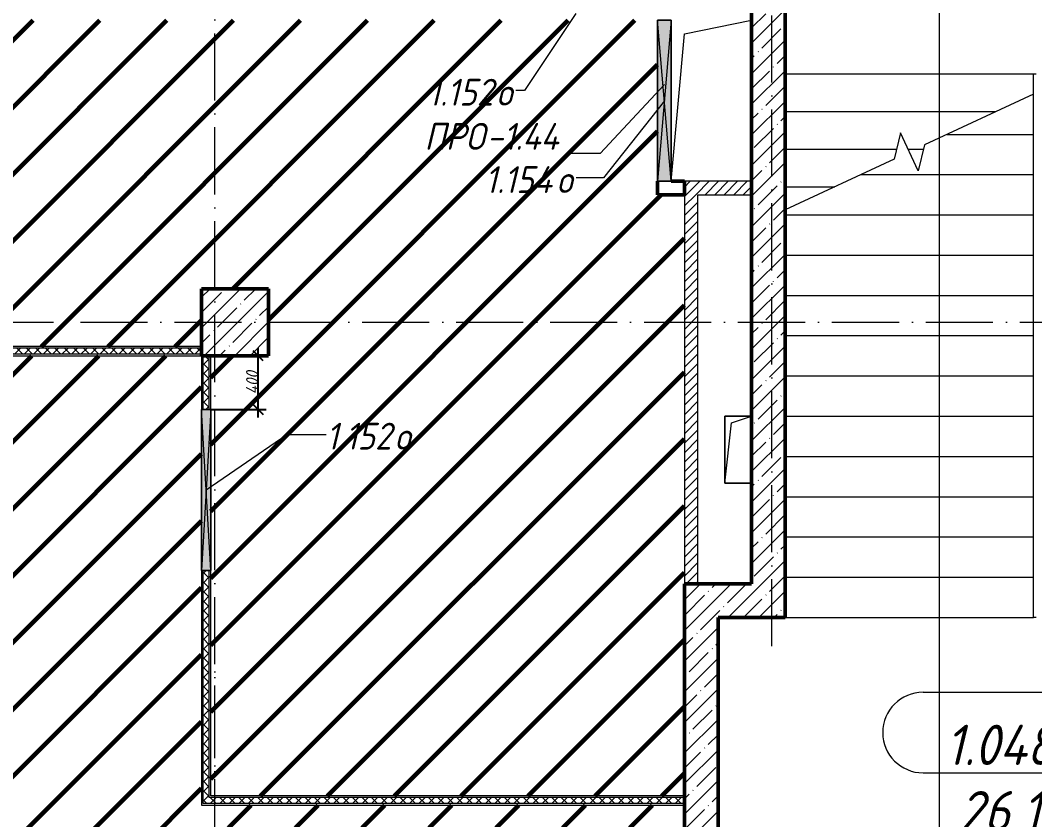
# Model space of a CAD drawing. Header units: millimetres. Extents: x -606178 to 312196, y -19338 to 632709.
# Drawn here: x -333931 to -326371, y 500018 to 505975 of the extents above; entities that cross this region are included whole.
import ezdxf

# ---------------------------------------------------------------- set-up
doc = ezdxf.new("R2010")
doc.units = ezdxf.units.MM
doc.linetypes.add('50_200_ШТРИХ_1Т_ш5_п1_п1_', pattern=[700, 500, -100, 0, -100])
for name, color, linetype, lineweight in [('6.4.3) Окр пт с инж. ПТ2.3', 150, 'Continuous', 60), ('A-____-____-DIMS', 7, 'Continuous', 9), ('A-DETL-GENF-OTLN', 7, 'Continuous', 9), ('A-FLOR-____-OTLN', 7, 'Continuous', 9), ('A-GENM-____-IDEN', 7, 'Continuous', 9), ('A-GENM-____-OTLN', 7, 'Continuous', 9), ('A-GLAZ-____-IDEN', 7, 'Continuous', 9), ('A-GLAZ-____-OTLN', 7, 'Continuous', 9), ('A-WALL-____-MCUT-1', 7, 'Continuous', 9), ('A-WALL-____-MCUT-2', 7, 'Continuous', 50), ('A-WALL-____-PATT-1', 7, 'Continuous', 9), ('A-WALL-FNSH-MCUT-1', 7, 'Continuous', 9), ('S-COLS-____-MCUT', 7, 'Continuous', 50), ('S-COLS-____-OTLN', 7, 'Continuous', 9), ('S-GRID-____-OTLN-1', 7, '50_200_ШТРИХ_1Т_ш5_п1_п1_', 9), ('S-STRS-____-MBND', 7, 'Continuous', 9), ('S-STRS-____-OTLN-1', 7, 'Continuous', 9)]:
    doc.layers.add(name, color=color, linetype=linetype, lineweight=lineweight)
for name, color, linetype, lineweight, true_color in [('A-AREA-IDEN-1', 7, 'Continuous', 9, 0x000000), ('A-WALL-____-PATT-3', 9, 'Continuous', 9, 0x808080), ('G-____-____-SYMB-1', 9, 'Continuous', 9, 0x808080)]:
    doc.layers.add(name, color=color, linetype=linetype, lineweight=lineweight, true_color=true_color)
doc.styles.add('ISOCPEUR_I', font='isocpeui.ttf', dxfattribs={"width": 0.9, "height": 2.5})
doc.styles.add('ISOCPEUR_I_11', font='isocpeui.ttf', dxfattribs={"width": 0.9, "height": 200})
doc.styles.add('ISOCPEUR_I_7', font='isocpeui.ttf', dxfattribs={"width": 0.9, "height": 90})
doc.dimstyles.new('ISO-1_8_0_9К_СРЕДНИЙ_Кладочные_2', dxfattribs={"dimscale": 304.8, "dimtxt": 89.638306, "dimasz": 0.246063, "dimexe": 0.19685, "dimexo": 0, "dimgap": 0, "dimtad": 1, "dimdec": 3, "dimrnd": 0.001, "dimdsep": 46, "dimtxsty": 'ISOCPEUR_I_7', "dimblk1": 'OBLIQUE', "dimblk2": 'OBLIQUE', "dimsah": 1, "dimcen": 0.09, "dimdle": 0.19685, "dimazin": 0, "dimtfac": 1, "dimtdec": 4, "dimtix": 1, "dimtmove": 1, "dimatfit": 3, "dimfxl": 1, "dimtvp": 1, "dimtolj": 1, "dimtzin": 0, "dimarcsym": 2})
pattern_1 = [(45, (-425830.77, 451794.26), (-35.35534, 35.35534), [])]
pattern_2 = [(45, (-425830.77, 451794.26), (-114.04925, 114.04925), []), (45, (-425716.72, 451794.26), (-114.04925, 114.04925), [201.612, -40.322, 3.353, -36.97])]
pattern_3 = [(45, (-425830.77, 451794.26), (-35.35534, 35.35534), []), (135, (-425830.77, 451794.26), (-35.35534, -35.35534), [])]

# ---------------------------------------------------------------- blocks, each defined once
blk = doc.blocks.new('BSC_Колонна _Прямоугольная - 500х500-V170-АР1_План отверстий 1 этажа в осях 1-64_Ю-ЯЯ')
at = {"layer": 'S-COLS-____-OTLN'}
h = blk.add_hatch(dxfattribs=at)
h.set_pattern_fill('FP_182', color=256, style=0, pattern_type=2)
h.set_pattern_definition([(45, (-93500, -51931.04), (-114.04925, 114.04925), []), (45, (-93385.95, -51931.04), (-114.04925, 114.04925), [201.613, -40.323, 3.353, -36.97])])
h.paths.add_polyline_path([(-250, -250), (250, -250), (250, 250), (-250, 250)], flags=0)
at = {"layer": 'S-COLS-____-MCUT'}
for p, q in [((250, 250), (-250, 250)), ((-250, 250), (-250, -250)), ((250, -250), (250, 250)), ((-250, -250), (250, -250))]:
    blk.add_line(p, q, dxfattribs=at)
blk = doc.blocks.new('AR_Отверстие прямоугольное _в плите_ - AR_Отверстие прямоугольное _в плите_-30229458-АР1_План отверстий 1 этажа в осях 1-64_Ю-ЯЯ')
at = {"layer": 'A-GENM-____-OTLN'}
for p, q in [((100, 250), (-100, 250)), ((-100, 250), (-100, -250)), ((-50, 200), (100, 250)), ((-100, -250), (-50, 200)), ((-100, -250), (100, -250))]:
    blk.add_line(p, q, dxfattribs=at)
blk = doc.blocks.new('AR_Отверстие прямоугольное _в плите_ - AR_Отверстие прямоугольное _в плите_-30552720-АР1_План отверстий 1 этажа в осях 1-64_Ю-ЯЯ')
at = {"layer": 'A-GENM-____-OTLN'}
for p, q in [((-200, 500), (300, 600)), ((-300, -600), (-200, 500))]:
    blk.add_line(p, q, dxfattribs=at)
blk = doc.blocks.new('AR_Отверстие прямоугольное _в стене__БезПР - AR_Отверстие прямоугольное _в стене__БезПР-36427886-АР1_План отверстий 1 этажа в осях 1-64_Ю-ЯЯ')
at = {"layer": 'A-GLAZ-____-OTLN'}
blk.add_hatch(color=256, dxfattribs=at).paths.add_polyline_path([(600, 35), (-600, 35), (-600, -35), (600, -35)], flags=0)
at = {"layer": 'A-DETL-GENF-OTLN'}
for p, q in [((-600, -35), (-600, 35)), ((-600, 35), (600, 35)), ((600, 35), (-600, -35)), ((-600, 35), (600, -35)), ((600, 35), (-600, 35)), ((-600, 35), (-600, -35)), ((600, 35), (600, -35)), ((600, -35), (600, 35)), ((600, -35), (-600, -35)), ((-600, -35), (600, -35))]:
    blk.add_line(p, q, dxfattribs=at)
at = {"layer": 'A-GLAZ-____-OTLN'}
blk.add_line((600, 35), (-600, 35), dxfattribs=at)
blk = doc.blocks.new('AR_Отверстие прямоугольное _в стене_ - AR_Отверстие прямоугольное _в стене__ОВ-36788001-АР1_План отверстий 1 этажа в осях 1-64_Ю-ЯЯ')
at = {"layer": 'A-GLAZ-____-OTLN'}
blk.add_hatch(color=256, dxfattribs=at).paths.add_polyline_path([(600, 50), (-600, 50), (-600, -50), (600, -50)], flags=0)
at = {"layer": 'A-DETL-GENF-OTLN'}
for p, q in [((-600, -50), (-600, 50)), ((-600, 50), (600, 50)), ((600, 50), (-600, -50)), ((-600, 50), (600, -50)), ((600, 50), (-600, 50)), ((-600, 50), (-600, -50)), ((600, 50), (600, -50)), ((600, -50), (600, 50)), ((600, -50), (-600, -50)), ((-600, -50), (600, -50))]:
    blk.add_line(p, q, dxfattribs=at)
blk = doc.blocks.new('BSC_Колонна _Прямоугольная1 - 200х100 _металл_-V255-АР1_План отверстий 1 этажа в осях 1-64_Ю-ЯЯ')
at = {"layer": 'S-COLS-____-MCUT'}
for p, q in [((-100, 50), (-100, -50)), ((100, 50), (0, 50)), ((100, -50), (100, 50)), ((-100, -50), (100, -50))]:
    blk.add_line(p, q, dxfattribs=at)
blk = doc.blocks.new('_Oblique')
at = {"color": 0, "linetype": 'ByBlock', "lineweight": -2}
blk.add_line((-0.5, -0.5), (0.5, 0.5), dxfattribs=at)
blk = doc.blocks.new('*D4562')
at = {"layer": 'A-____-____-DIMS', "color": 0, "lineweight": -2, "transparency": 16777216}
for p, q in [((-332158.2, 503015.3), (-332158.2, 503535.3)), ((-332264.2, 503475.3), (-332098.2, 503475.3)), ((-332510.8, 503075.3), (-332098.2, 503075.3))]:
    blk.add_line(p, q, dxfattribs=at)
at = {"layer": 'Defpoints', "color": 0, "transparency": 16777216}
for p in [(-332264.2, 503475.3), (-332158.2, 503475.3), (-332510.8, 503075.3)]:
    blk.add_point(p, dxfattribs=at)
at = {"layer": 'A-____-____-DIMS', "color": 0, "lineweight": -2, "transparency": 16777216, "xscale": 75, "yscale": 75, "zscale": 75}
for p, rotation in [((-332158.2, 503475.3), 90), ((-332158.2, 503075.3), 270)]:
    blk.add_blockref('_Oblique', p, dxfattribs=dict(at, rotation=rotation))
at = {"layer": 'A-____-____-DIMS', "color": 0, "transparency": 16777216, "insert": (-332203.2, 503275.3), "char_height": 90, "width": 426.127, "attachment_point": 5, "rotation": 90, "style": 'ISOCPEUR_I_7'}
blk.add_mtext('\\A1;400', dxfattribs=at)
blk = doc.blocks.new('AAR_СКБ_Марка_помещения_1_5 ммп - Номер _ Площадь-27962135-АИ_План этажа_Стены_1')
at = {"layer": 'A-AREA-IDEN-1'}
for p, q in [((-2.987, 3), (3.013, 3)), ((-2.987, 0), (3.013, 0))]:
    blk.add_line(p, q, dxfattribs=at)
for centre, start, end in [((-2.987, 1.5), 90, 270), ((3.013, 1.5), 270, 90)]:
    blk.add_arc(centre, 1.5, start, end, dxfattribs=at)

msp = doc.modelspace()

# ---------------------------------------------------------------- hatches: boundary and pattern name
at = {"layer": '6.4.3) Окр пт с инж. ПТ2.3'}
h = msp.add_hatch(dxfattribs=at)
h.set_pattern_fill('ANSI31', color=256, scale=111)
h.paths.add_polyline_path([(-332580.7712, 501875.3011), (-332580.7712, 503075.3011), (-332580.7712, 503475.3011), (-336580.7712, 503475.3011), (-337080.7712, 503475.3011), (-338565.7712, 503475.3011), (-338935.7712, 503475.3011), (-339385.7712, 503475.3011), (-339615.7712, 503475.3011), (-339665.7712, 503475.3011), (-340765.7712, 503475.3011), (-340815.7712, 503475.3011), (-341015.7712, 503475.3011), (-341065.7712, 503475.3011), (-342430.7712, 503475.3011), (-342830.7712, 503475.3011), (-342830.7712, 503175.3011), (-344150.7712, 503175.3011), (-344150.7712, 504475.3011), (-343900.7712, 504475.3011), (-343500.7712, 504475.3011), (-343030.7712, 504475.3011), (-343030.7712, 505525.3011), (-343030.7712, 505925.3011), (-343030.7712, 507225.3011), (-344480.7712, 507225.3011), (-344830.7712, 507225.3011), (-344830.7712, 507975.3011), (-344830.7712, 508275.3011), (-344830.7712, 509975.3011), (-344480.7712, 509975.3011), (-343430.7712, 509975.3011), (-343430.7712, 510075.3011), (-343430.7712, 510275.3011), (-343430.7712, 510975.3011), (-343430.7712, 511175.3011), (-343430.7712, 511890.3011), (-344130.7712, 511890.3011), (-344530.7712, 511890.3011), (-345530.7712, 511890.3011), (-345580.7712, 511890.3011), (-346480.7712, 511890.3011), (-346880.7712, 511890.3011), (-347630.7712, 511890.3011), (-347630.7712, 511675.3011), (-347630.7712, 511175.3011), (-348130.7712, 511175.3011), (-348130.7712, 507475.3011), (-347830.7712, 507475.3011), (-347830.7712, 506975.3011), (-348130.7712, 506975.3011), (-348130.7712, 504475.3011), (-347230.7712, 504475.3011), (-347230.7712, 502675.3011), (-348130.7712, 502675.3011), (-348130.7712, 499550.3011), (-347230.7712, 499550.3011), (-347230.7712, 499295.4397), (-338230.7712, 499295.4397), (-338080.7712, 499595.4397), (-337780.7712, 498995.4397), (-337630.7712, 499295.4397), (-328980.7712, 499295.4397), (-328980.7712, 500125.3011), (-332580.7712, 500125.3011)])
h.paths.add_polyline_path([(-343570.7712, 506185.3011), (-343770.7712, 506185.3011), (-343770.7712, 506385.3011), (-343570.7712, 506385.3011)], flags=16)
h.paths.add_polyline_path([(-343530.7712, 510975.3011), (-343730.7712, 510975.3011), (-343730.7712, 511175.3011), (-343530.7712, 511175.3011)], flags=16)
h = msp.add_hatch(dxfattribs=at)
h.set_pattern_fill('ANSI31', color=256, scale=111)
h.paths.add_polyline_path([(-328980.7712, 504675.3011), (-329180.7712, 504675.3011), (-329180.7712, 504775.3011), (-329180.7712, 505974.4678), (-329190.7712, 505975.3011), (-330390.7712, 505975.3011), (-330610.7712, 505975.3011), (-330660.7712, 505975.3011), (-334930.7712, 505975.3011), (-334980.7712, 505975.3011), (-337215.7712, 505975.3011), (-337265.7712, 505975.3011), (-338365.7712, 505975.3011), (-338415.7712, 505975.3011), (-338565.7712, 505975.3011), (-338565.7712, 503545.3011), (-337080.7712, 503545.3011), (-337080.7712, 503975.3011), (-336580.7712, 503975.3011), (-336580.7712, 503545.3011), (-332580.7712, 503545.3011), (-332580.7712, 503975.3011), (-332080.7712, 503975.3011), (-332080.7712, 503475.3011), (-332510.7712, 503475.3011), (-332510.7712, 503075.3011), (-332510.7712, 501875.3011), (-332510.7712, 500195.3011), (-328980.7712, 500195.3011), (-328980.7712, 501775.3011)])
h.paths.add_polyline_path([(-336800.7712, 505805.3011), (-337100.7712, 505805.3011), (-337100.7712, 505955.3011), (-336800.7712, 505955.3011)], flags=16)
at = {"layer": 'A-WALL-____-PATT-1'}
h = msp.add_hatch(dxfattribs=at)
h.set_pattern_fill('FP_13', color=256, style=0, pattern_type=2)
h.set_pattern_definition(pattern_2)
h.paths.add_polyline_path([(-328230.7712, 501775.3011), (-328230.7712, 506075.3011), (-328480.7712, 506075.3011), (-328480.7712, 501775.3011)], flags=0)
h = msp.add_hatch(dxfattribs=at)
h.set_pattern_fill('FP_5', color=256, style=0, pattern_type=2)
h.set_pattern_definition(pattern_1)
h.paths.add_polyline_path([(-328480.7712, 504675.3011), (-328480.7712, 504775.3011), (-328980.7712, 504775.3011), (-328980.7712, 504675.3011), (-328633.6432, 504675.3011)], flags=0)
h = msp.add_hatch(dxfattribs=at)
h.set_pattern_fill('FP_5', color=256, style=0, pattern_type=2)
h.set_pattern_definition(pattern_1)
h.paths.add_polyline_path([(-328880.7712, 501775.3011), (-328880.7712, 504675.3011), (-328980.7712, 504675.3011), (-328980.7712, 501775.3011)], flags=0)
h = msp.add_hatch(dxfattribs=at)
h.set_pattern_fill('FP_13', color=256, style=0, pattern_type=2)
h.set_pattern_definition(pattern_2)
h.paths.add_polyline_path([(-328730.7712, 501525.3011), (-328230.7712, 501525.3011), (-328230.7712, 501775.3011), (-328980.7712, 501775.3011), (-328980.7712, 501525.3011)], flags=0)
h = msp.add_hatch(dxfattribs=at)
h.set_pattern_fill('FP_13', color=256, style=0, pattern_type=2)
h.set_pattern_definition(pattern_2)
h.paths.add_polyline_path([(-328730.7712, 498875.3011), (-328730.7712, 501525.3011), (-328980.7712, 501525.3011), (-328980.7712, 498875.3011)], flags=0)
at = {"layer": 'A-WALL-____-PATT-3'}
h = msp.add_hatch(dxfattribs=at)
h.set_pattern_fill('FP_7', color=256, style=0, pattern_type=2)
h.set_pattern_definition(pattern_3)
h.paths.add_polyline_path([(-332580.7712, 503487.8011), (-332580.7712, 503532.8011), (-336580.7712, 503532.8011), (-336580.7712, 503487.8011), (-333936.1452, 503487.8011)], flags=0)
h = msp.add_hatch(dxfattribs=at)
h.set_pattern_fill('FP_7', color=256, style=0, pattern_type=2)
h.set_pattern_definition(pattern_3)
h.paths.add_polyline_path([(-332523.2712, 500137.8011), (-332523.2712, 501875.3011), (-332568.2712, 501875.3011), (-332568.2712, 500137.8011)], flags=0)
h.paths.add_polyline_path([(-332568.2712, 503075.3011), (-332523.2712, 503075.3011), (-332523.2712, 503475.3011), (-332568.2712, 503475.3011)], flags=0)
h = msp.add_hatch(dxfattribs=at)
h.set_pattern_fill('FP_7', color=256, style=0, pattern_type=2)
h.set_pattern_definition(pattern_3)
h.paths.add_polyline_path([(-330401.1439, 500137.8011), (-328980.7712, 500137.8011), (-328980.7712, 500182.8011), (-332523.2712, 500182.8011), (-332523.2712, 500137.8011), (-332510.7712, 500137.8011)], flags=0)

# ---------------------------------------------------------------- linework, layer by layer
at = {"layer": 'A-FLOR-____-OTLN'}
for p, q in [((-328680.7712, 503025.3011), (-328480.7712, 503025.3011)), ((-328680.7712, 502525.3011), (-328680.7712, 503025.3011)), ((-328480.7712, 502525.3011), (-328680.7712, 502525.3011)), ((-326360.7712, 501525.3011), (-326380.7712, 501525.3011))]:
    msp.add_line(p, q, dxfattribs=at)
at = {"layer": 'A-GENM-____-IDEN'}
for p, q in [((-329130.7712, 505497.4933), (-329609.6687, 504983.0319)), ((-329609.6687, 504983.0319), (-329853.3835, 504983.0319))]:
    msp.add_line(p, q, dxfattribs=at)
at = {"layer": 'A-GLAZ-____-IDEN'}
for p, q in [((-329790.7712, 506025.3011), (-330173.7587, 505451.6217)), ((-330173.7587, 505451.6217), (-330238.2387, 505451.6217)), ((-329130.7712, 505375.3011), (-329585.1674, 504800.711)), ((-329585.1674, 504800.711), (-329789.1974, 504800.711)), ((-332545.7712, 502475.3011), (-331945.5201, 502888.5179)), ((-331945.5201, 502888.5179), (-331651.3433, 502888.5179))]:
    msp.add_line(p, q, dxfattribs=at)
at = {"layer": 'A-WALL-____-MCUT-1'}
for p, q in [((-332580.7712, 503532.8011), (-336580.7712, 503532.8011)), ((-332580.7712, 503487.8011), (-336580.7712, 503487.8011)), ((-332568.2712, 503075.3011), (-332568.2712, 503475.3011)), ((-332523.2712, 503075.3011), (-332523.2712, 503475.3011)), ((-332568.2712, 500137.8011), (-332568.2712, 501875.3011)), ((-332523.2712, 500182.8011), (-332523.2712, 501875.3011)), ((-328980.7712, 500182.8011), (-332523.2712, 500182.8011)), ((-328980.7712, 500137.8011), (-332568.2712, 500137.8011))]:
    msp.add_line(p, q, dxfattribs=at)
at = {"layer": 'A-WALL-____-MCUT-2'}
for p, q in [((-328480.7712, 507225.3011), (-328480.7712, 501775.3011)), ((-328230.7712, 501525.3011), (-328230.7712, 506975.3011)), ((-328980.7712, 501775.3011), (-328980.7712, 498625.3011)), ((-328480.7712, 501775.3011), (-328980.7712, 501775.3011)), ((-328730.7712, 498875.3011), (-328730.7712, 501525.3011)), ((-328730.7712, 501525.3011), (-328230.7712, 501525.3011))]:
    msp.add_line(p, q, dxfattribs=at)
at = {"layer": 'A-WALL-FNSH-MCUT-1'}
for p, q in [((-328480.7712, 504775.3011), (-328980.7712, 504775.3011)), ((-328980.7712, 504675.3011), (-328980.7712, 501775.3011)), ((-328880.7712, 501775.3011), (-328880.7712, 504675.3011)), ((-328880.7712, 504675.3011), (-328480.7712, 504675.3011)), ((-332580.7712, 503545.3011), (-336580.7712, 503545.3011)), ((-336580.7712, 503475.3011), (-332580.7712, 503475.3011)), ((-332580.7712, 503475.3011), (-332580.7712, 503075.3011)), ((-332510.7712, 503075.3011), (-332510.7712, 503475.3011)), ((-332580.7712, 501875.3011), (-332580.7712, 500125.3011)), ((-332510.7712, 500195.3011), (-332510.7712, 501875.3011)), ((-328980.7712, 500195.3011), (-332510.7712, 500195.3011)), ((-332580.7712, 500125.3011), (-328980.7712, 500125.3011))]:
    msp.add_line(p, q, dxfattribs=at)
at = {"layer": 'G-____-____-SYMB-1'}
for p in [(-327082.5712, 538414.8199), (-327082.5712, 501316.433)]:
    msp.add_line(p, (-327082.5712, 497200.5853), dxfattribs=at)
at = {"layer": 'S-GRID-____-OTLN-1'}
for p, q in [((-332480.7712, 491375.8881), (-332480.7712, 542687.1106)), ((-328330.7712, 501310.9415), (-328330.7712, 542687.1106)), ((-356586.1335, 503725.3011), (-321756.3646, 503725.3011)), ((-332480.7712, 447311.6528), (-332480.7712, 501675.2188))]:
    msp.add_line(p, q, dxfattribs=at)
at = {"layer": 'S-STRS-____-MBND'}
for p, q in [((-326380.7712, 505425.3011), (-327192.4827, 505046.7938)), ((-327371.8053, 505135.5771), (-327419.0597, 504941.1393)), ((-327239.7371, 504852.356), (-327371.8053, 505135.5771)), ((-327192.4827, 505046.7938), (-327239.7371, 504852.356)), ((-327419.0597, 504941.1393), (-328230.7712, 504562.632))]:
    msp.add_line(p, q, dxfattribs=at)
at = {"layer": 'S-STRS-____-OTLN-1'}
for p, q in [((-328230.7712, 505575.3011), (-326380.7712, 505575.3011)), ((-328230.7712, 505575.3011), (-326380.7712, 505575.3011)), ((-326380.7712, 505575.3011), (-326360.7712, 505575.3011)), ((-326380.7712, 505425.3011), (-326380.7712, 505575.3011)), ((-326380.7712, 505125.3011), (-326380.7712, 505425.3011)), ((-328230.7712, 505295.3011), (-326659.5571, 505295.3011)), ((-328230.7712, 505295.3011), (-326659.5571, 505295.3011)), ((-327374.3027, 505125.3011), (-327367.0135, 505125.3011)), ((-327374.3027, 505125.3011), (-327367.0135, 505125.3011)), ((-327024.1233, 505125.3011), (-326380.7712, 505125.3011)), ((-327024.1233, 505125.3011), (-326380.7712, 505125.3011)), ((-326380.7712, 504825.3011), (-326380.7712, 505125.3011)), ((-328230.7712, 505015.3011), (-327401.0361, 505015.3011)), ((-328230.7712, 505015.3011), (-327401.0361, 505015.3011)), ((-327315.7197, 505015.3011), (-327200.1364, 505015.3011)), ((-327315.7197, 505015.3011), (-327200.1364, 505015.3011)), ((-327667.4753, 504825.3011), (-326380.7712, 504825.3011)), ((-327667.4753, 504825.3011), (-326380.7712, 504825.3011)), ((-326380.7712, 504525.3011), (-326380.7712, 504825.3011)), ((-328230.7712, 504735.3011), (-327860.481, 504735.3011)), ((-328230.7712, 504735.3011), (-327860.481, 504735.3011)), ((-328230.7712, 504525.3011), (-326380.7712, 504525.3011)), ((-328230.7712, 504525.3011), (-326380.7712, 504525.3011)), ((-326380.7712, 504225.3011), (-326380.7712, 504525.3011)), ((-328230.7712, 504225.3011), (-326380.7712, 504225.3011)), ((-328230.7712, 504225.3011), (-326380.7712, 504225.3011)), ((-326380.7712, 503925.3011), (-326380.7712, 504225.3011)), ((-328230.7712, 503925.3011), (-326380.7712, 503925.3011)), ((-328230.7712, 503925.3011), (-326380.7712, 503925.3011)), ((-326380.7712, 503625.3011), (-326380.7712, 503925.3011)), ((-328230.7712, 503625.3011), (-326380.7712, 503625.3011)), ((-328230.7712, 503625.3011), (-326380.7712, 503625.3011)), ((-326380.7712, 503325.3011), (-326380.7712, 503625.3011)), ((-328230.7712, 503325.3011), (-326380.7712, 503325.3011)), ((-328230.7712, 503325.3011), (-326380.7712, 503325.3011)), ((-326380.7712, 503025.3011), (-326380.7712, 503325.3011)), ((-328230.7712, 503025.3011), (-326380.7712, 503025.3011)), ((-328230.7712, 503025.3011), (-326380.7712, 503025.3011)), ((-326380.7712, 502725.3011), (-326380.7712, 503025.3011)), ((-328230.7712, 502725.3011), (-326380.7712, 502725.3011)), ((-328230.7712, 502725.3011), (-326380.7712, 502725.3011)), ((-326380.7712, 502425.3011), (-326380.7712, 502725.3011)), ((-328230.7712, 502425.3011), (-326380.7712, 502425.3011)), ((-328230.7712, 502425.3011), (-326380.7712, 502425.3011)), ((-326380.7712, 502125.3011), (-326380.7712, 502425.3011)), ((-328230.7712, 502125.3011), (-326380.7712, 502125.3011)), ((-328230.7712, 502125.3011), (-326380.7712, 502125.3011)), ((-326380.7712, 501825.3011), (-326380.7712, 502125.3011)), ((-328230.7712, 501825.3011), (-326380.7712, 501825.3011)), ((-328230.7712, 501825.3011), (-326380.7712, 501825.3011)), ((-326380.7712, 501525.3011), (-326380.7712, 501825.3011)), ((-328230.7712, 501525.3011), (-326380.7712, 501525.3011)), ((-328230.7712, 501525.3011), (-326380.7712, 501525.3011))]:
    msp.add_line(p, q, dxfattribs=at)

# ---------------------------------------------------------------- block references
at = {"layer": 'A-AREA-IDEN-1', "xscale": 199.9999999999999, "yscale": 199.9999999999999, "zscale": 199.9999999999999}
msp.add_blockref('AAR_СКБ_Марка_помещения_1_5 ммп - Номер _ Площадь-27962135-АИ_План этажа_Стены_1', (-326605.6278, 500367.5336), dxfattribs=at)
at = {"layer": 'A-GENM-____-OTLN'}
for name, p in [('AR_Отверстие прямоугольное _в плите_ - AR_Отверстие прямоугольное _в плите_-30552720-АР1_План отверстий 1 этажа в осях 1-64_Ю-ЯЯ', (-328780.7712, 505375.3011)), ('AR_Отверстие прямоугольное _в плите_ - AR_Отверстие прямоугольное _в плите_-30229458-АР1_План отверстий 1 этажа в осях 1-64_Ю-ЯЯ', (-328580.7712, 502775.3011))]:
    msp.add_blockref(name, p, dxfattribs=at)
at = {"layer": 'A-GLAZ-____-OTLN'}
for name, p, rotation in [('AR_Отверстие прямоугольное _в стене_ - AR_Отверстие прямоугольное _в стене__ОВ-36788001-АР1_План отверстий 1 этажа в осях 1-64_Ю-ЯЯ', (-329130.7712, 505375.3011), 270), ('AR_Отверстие прямоугольное _в стене__БезПР - AR_Отверстие прямоугольное _в стене__БезПР-36427886-АР1_План отверстий 1 этажа в осях 1-64_Ю-ЯЯ', (-332545.7712, 502475.3011), 270.0000000000002)]:
    msp.add_blockref(name, p, dxfattribs=dict(at, rotation=rotation))
at = {"layer": 'S-COLS-____-OTLN'}
for name, p in [('BSC_Колонна _Прямоугольная1 - 200х100 _металл_-V255-АР1_План отверстий 1 этажа в осях 1-64_Ю-ЯЯ', (-329080.7712, 504725.3011)), ('BSC_Колонна _Прямоугольная - 500х500-V170-АР1_План отверстий 1 этажа в осях 1-64_Ю-ЯЯ', (-332330.7712, 503725.3011))]:
    msp.add_blockref(name, p, dxfattribs=at)

# ---------------------------------------------------------------- texts
at = {"layer": 'A-AREA-IDEN-1', "char_height": 300, "attachment_point": 8, "line_spacing_factor": 1.139951, "style": 'ISOCPEUR_I'}
for s, insert, width in [('\\pxqc,t8.46667,16.93333,25.4,33.86667,42.33333,50.8,59.26667,67.73333,76.2,84.66667,93.13333,101.6,110.06667,118.53333,127,135.46667,143.93333,152.4,160.86667,169.33333,177.8,186.26667,194.73333,203.2,211.66667,220.13333,228.6,237.06667,245.53333,254,262.46667,270.93333;{1.048}', (-326631.0569, 500425.8635), 940), ('\\pxqc,t8.46667,16.93333,25.4,33.86667,42.33333,50.8,59.26667,67.73333,76.2,84.66667,93.13333,101.6,110.06667,118.53333,127,135.46667,143.93333,152.4,160.86667,169.33333,177.8,186.26667,194.73333,203.2,211.66667,220.13333,228.6,237.06667,245.53333,254,262.46667,270.93333;{26,1}', (-326631.0569, 499861.9155), 702)]:
    msp.add_mtext(s, dxfattribs=dict(at, insert=insert, width=width))
at = {"layer": 'A-GENM-____-IDEN', "char_height": 200, "attachment_point": 1, "style": 'ISOCPEUR_I_11'}
for s, insert, width in [('ПРО', (-330918.9835, 505210.148), 562.784625), ('-1.44', (-330454.6397, 505210.148), 721.51875)]:
    msp.add_mtext(s, dxfattribs=dict(at, insert=insert, width=width))
at = {"layer": 'A-GLAZ-____-IDEN', "char_height": 200, "attachment_point": 1, "style": 'ISOCPEUR_I_11'}
for s, insert, width in [('1.152', (-330893.0919, 505539.2363), 620.506125), ('\\fISOCPEUR|b0|i1|c204|p34|;\\W.9;о', (-330381.1232, 505539.2363), 158.734125), ('1.154', (-330468.3549, 504888.3256), 649.366875), ('\\fISOCPEUR|b0|i1|c204|p34|;\\W.9;о', (-329932.5737, 504888.3256), 158.734125), ('1.152', (-331651.3433, 502976.1325), 620.506125), ('\\fISOCPEUR|b0|i1|c204|p34|;\\W.9;о', (-331139.3745, 502976.1325), 158.734125)]:
    msp.add_mtext(s, dxfattribs=dict(at, insert=insert, width=width))

# ---------------------------------------------------------------- dimensions: what is measured, and where the dimension line sits
at = {"layer": 'A-____-____-DIMS'}
dim = msp.add_linear_dim(base=(-332158.1715, 503475.3011), p1=(-332510.7712, 503075.3011), p2=(-332264.2375, 503475.3011), angle=90, dimstyle='ISO-1_8_0_9К_СРЕДНИЙ_Кладочные_2', override={"dimpost": '<>', "dimfxl": 469.871123}, dxfattribs=at)
dim.commit()
dim.dimension.update_dxf_attribs({"geometry": '*D4562', "text_midpoint": (-332203.1715, 503275.3011)})

doc.saveas('drawing.dxf')
